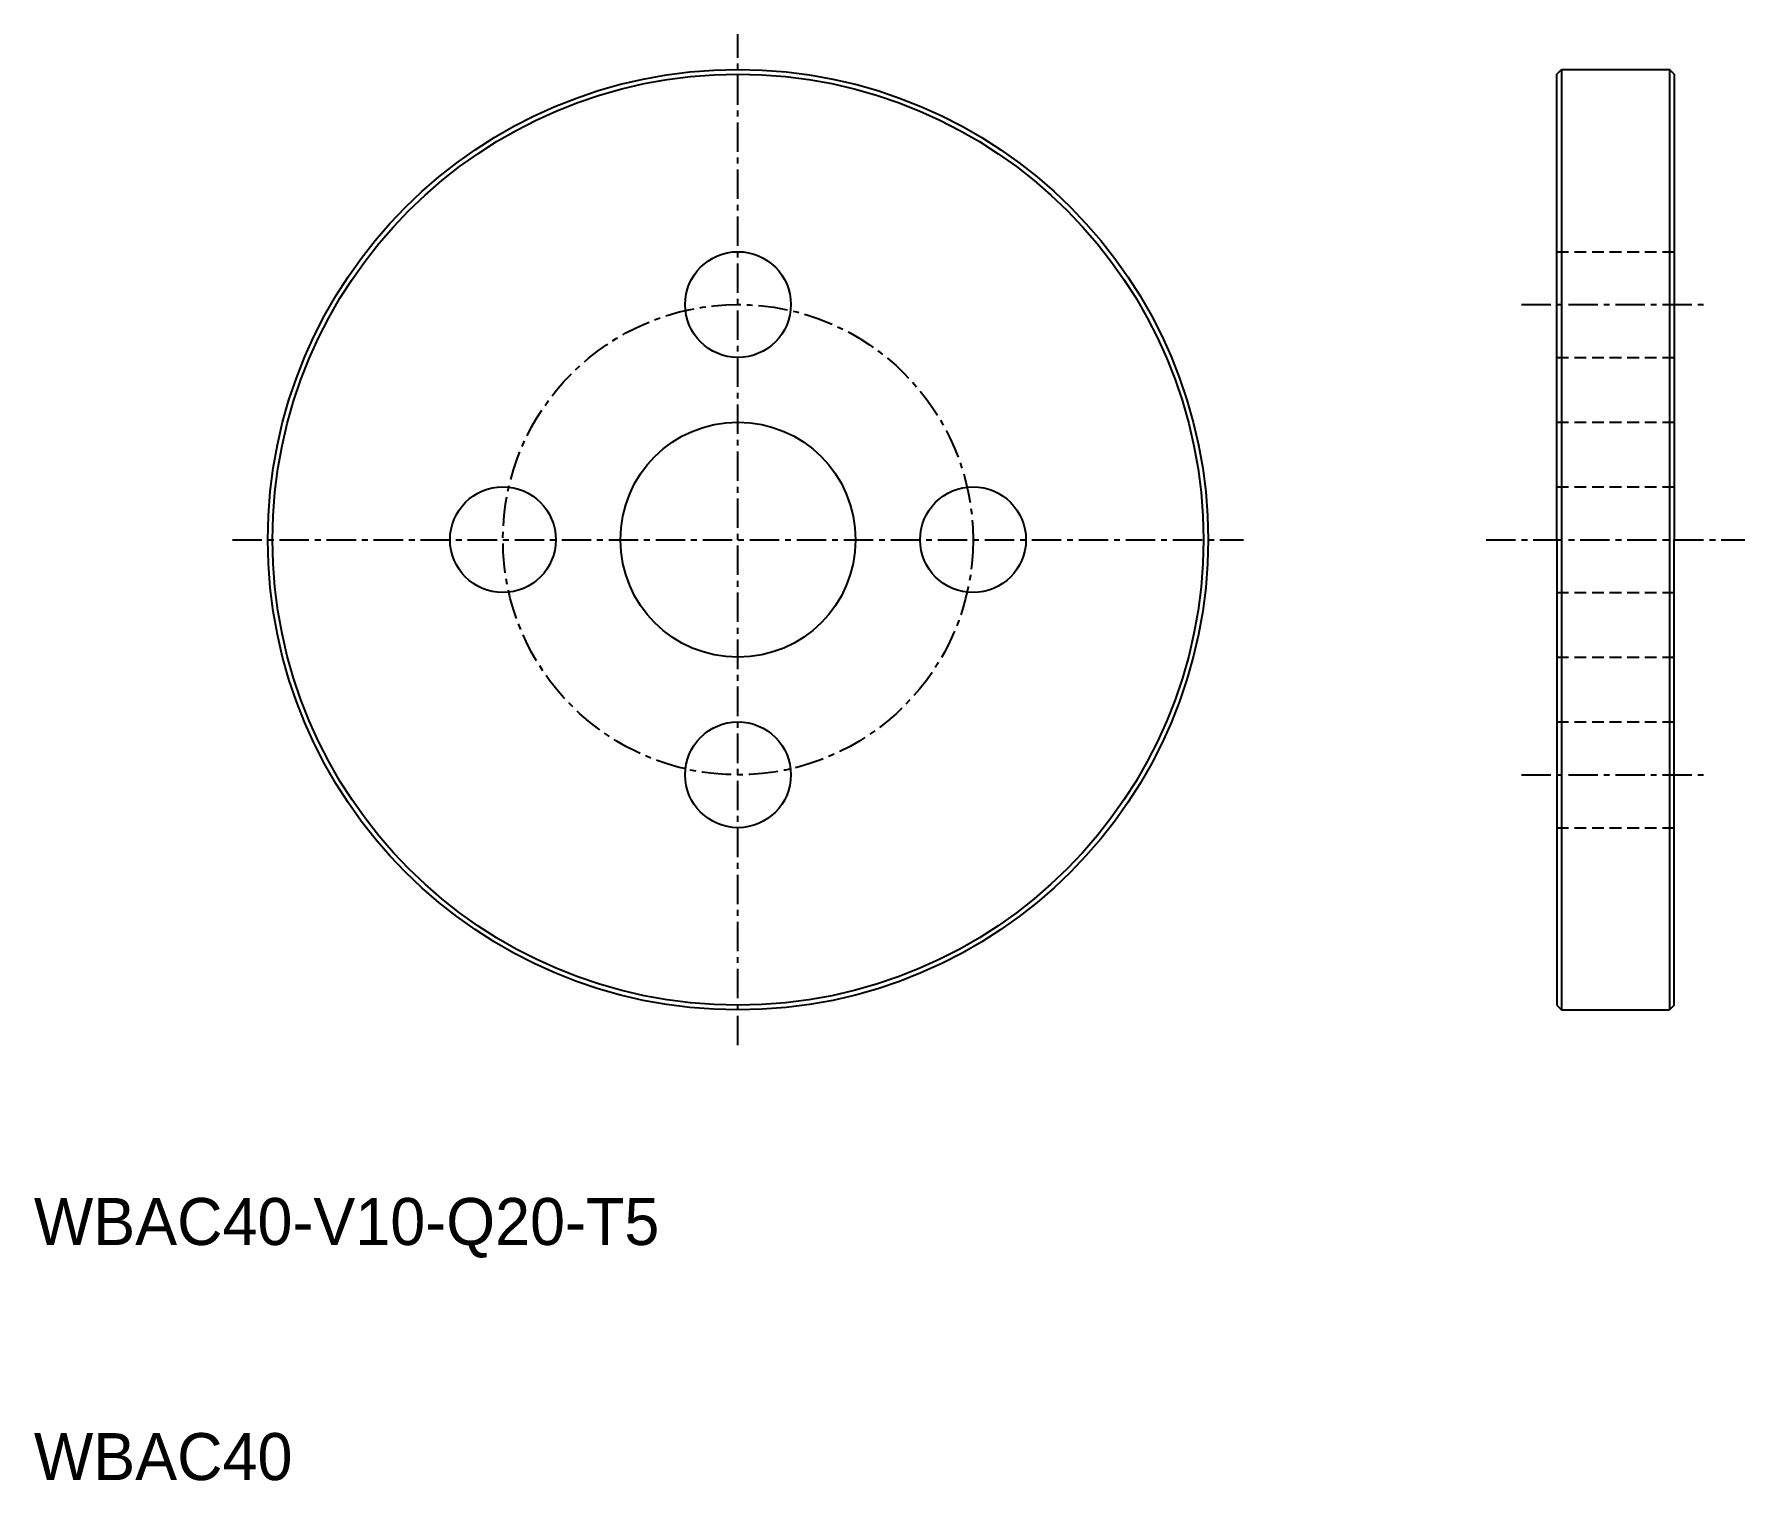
# Model space of a CAD drawing. Extents: x 10 to 82.8, y 10 to 71.5.
import ezdxf

# ---------------------------------------------------------------- set-up
doc = ezdxf.new("R2010")
doc.units = 0
doc.linetypes.add('CENTER', pattern=[2, 1.25, -0.25, 0.25, -0.25])
doc.linetypes.add('DASHED', pattern=[0.75, 0.5, -0.25])
doc.layers.get('0').update_dxf_attribs({"linetype": 'CONTINUOUS'})
doc.layers.add('CENTER', color=1, linetype='CENTER')

msp = doc.modelspace()

# ---------------------------------------------------------------- linework, layer by layer
at = {"color": 7, "linetype": 'CONTINUOUS'}
for p, q in [((74.781, 69.8), (74.981, 70)), ((74.981, 70), (74.981, 30)), ((74.981, 70), (79.581, 70)), ((79.581, 70), (79.581, 30)), ((79.781, 69.8), (79.581, 70)), ((74.781, 50), (74.781, 69.8)), ((79.781, 69.8), (79.781, 50)), ((74.781, 50), (74.781, 30.2)), ((79.781, 30.2), (79.781, 50)), ((74.781, 30.2), (74.981, 30)), ((74.981, 30), (79.581, 30)), ((79.781, 30.2), (79.581, 30))]:
    msp.add_line(p, q, dxfattribs=at)
at = {"color": 3, "linetype": 'DASHED'}
for p, q in [((74.781, 62.25), (79.781, 62.25)), ((74.781, 57.75), (79.781, 57.75)), ((74.781, 55), (79.781, 55)), ((74.781, 52.25), (79.781, 52.25)), ((74.781, 47.75), (79.781, 47.75)), ((74.781, 45), (79.781, 45)), ((74.781, 42.25), (79.781, 42.25)), ((74.781, 37.75), (79.781, 37.75))]:
    msp.add_line(p, q, dxfattribs=at)
at = {"color": 7, "linetype": 'CONTINUOUS'}
for centre, radius in [((39.951, 50), 20), ((39.951, 50), 19.8), ((39.951, 60), 2.25), ((39.951, 50), 5), ((29.951, 50), 2.25), ((49.951, 50), 2.25), ((39.951, 40), 2.25)]:
    msp.add_circle(centre, radius, dxfattribs=at)
at = {"layer": 'CENTER', "color": 1, "linetype": 'CENTER'}
for p, q in [((39.951, 28.5), (39.951, 71.5)), ((73.281, 60), (81.281, 60)), ((18.451, 50), (61.451, 50)), ((71.781, 50), (82.781, 50)), ((73.281, 40), (81.281, 40))]:
    msp.add_line(p, q, dxfattribs=at)
msp.add_circle((39.951, 50), 10, dxfattribs=at)

# ---------------------------------------------------------------- texts
at = {"color": 7, "linetype": 'CONTINUOUS'}
for s, p in [('WBAC40-V10-Q20-T5', (10, 20)), ('WBAC40', (10, 10))]:
    msp.add_text(s, height=2, dxfattribs=at).set_placement(p)

doc.saveas('drawing.dxf')
